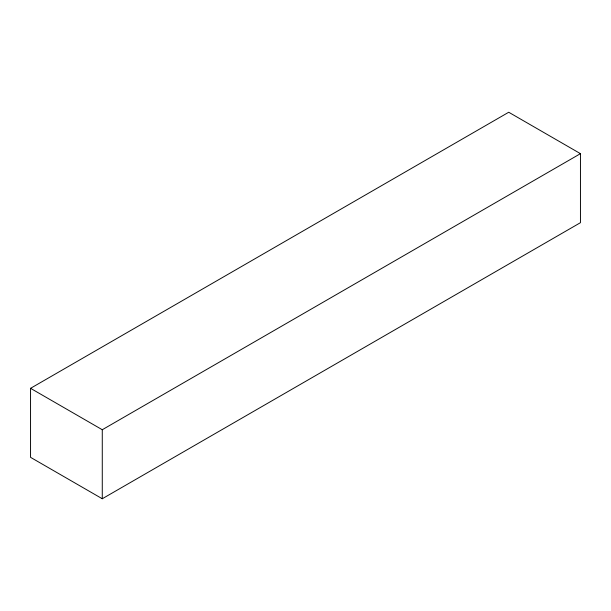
<?xml version="1.0" encoding="UTF-8"?>
<svg xmlns="http://www.w3.org/2000/svg" width="611" height="611" viewBox="0 0 611 611"><rect width="100%" height="100%" fill="white"/><g stroke="black" fill="none" stroke-linecap="round" stroke-linejoin="round"><path stroke-width="0.92" d="M30.55 388.321L508.726 112.248L580.45 153.659L580.45 222.679L102.274 498.752L30.55 457.341L30.55 388.321L102.274 429.732L580.45 153.659M102.274 429.732L102.274 498.752"/></g></svg>
